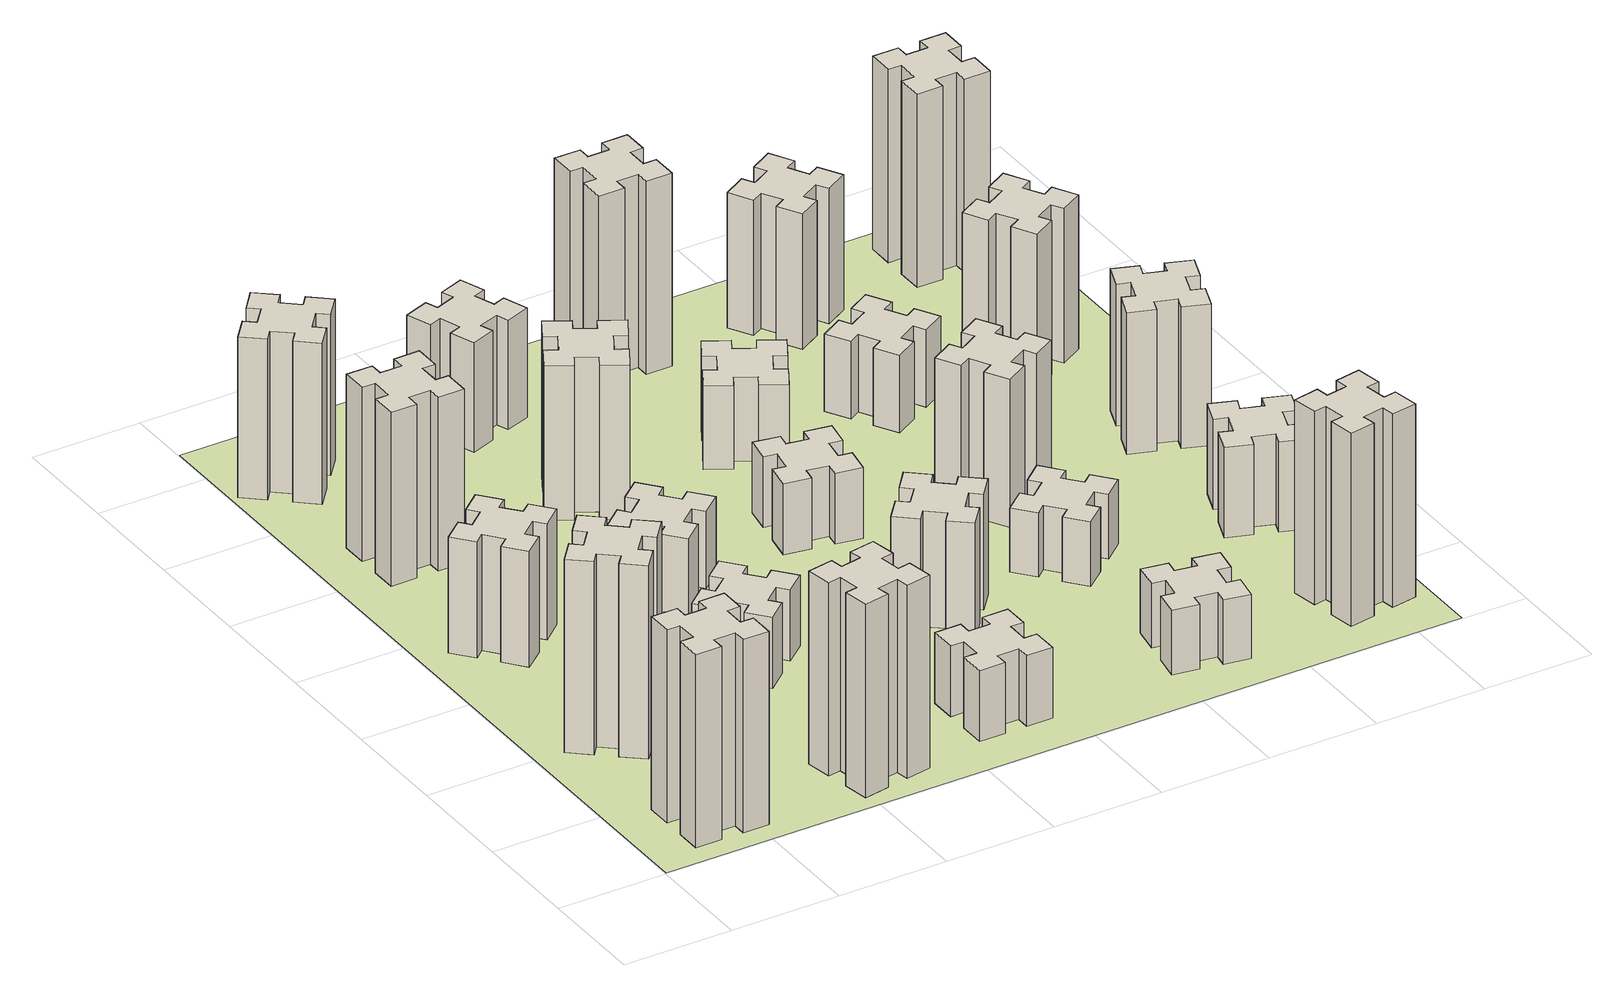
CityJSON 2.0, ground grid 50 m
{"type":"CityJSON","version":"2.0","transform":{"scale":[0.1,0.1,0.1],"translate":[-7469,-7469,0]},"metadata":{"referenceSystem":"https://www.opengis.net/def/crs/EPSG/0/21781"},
"CityObjects":{
"building1":{"type":"Building","attributes":{"class":"1000","function":"1000","usage":"1000","yearOfConstruction":2016,"roofType":"1000","measuredHeight":90,"storeysAboveGround":30,"storeysBelowGround":0},"geometry":[{"type":"Solid","lod":"1","boundaries":[[[[0,1,2,3,4,5,6,7,8,9,10,11,12,13,14,15,16,17,18,19]],[[17,16,20,21]],[[16,15,22,20]],[[15,14,23,22]],[[14,13,24,23]],[[13,12,25,24]],[[12,11,26,25]],[[11,10,27,26]],[[10,9,28,27]],[[9,8,29,28]],[[8,7,30,29]],[[7,6,31,30]],[[6,5,32,31]],[[5,4,33,32]],[[4,3,34,33]],[[3,2,35,34]],[[2,1,36,35]],[[1,0,37,36]],[[0,19,38,37]],[[19,18,39,38]],[[18,17,21,39]],[[24,25,26,27,28,29,30,31,32,33,34,35,36,37,38,39,21,20,22,23]]]]}]},
"building2":{"type":"Building","attributes":{"class":"1000","function":"1000","usage":"1000","yearOfConstruction":2016,"roofType":"1000","measuredHeight":90,"storeysAboveGround":30,"storeysBelowGround":0},"geometry":[{"type":"Solid","lod":"1","boundaries":[[[[40,41,42,43,44,45,46,47,48,49,50,51,52,53,54,55,56,57,58,59]],[[57,56,60,61]],[[56,55,62,60]],[[55,54,63,62]],[[54,53,64,63]],[[53,52,65,64]],[[52,51,66,65]],[[51,50,67,66]],[[50,49,68,67]],[[49,48,69,68]],[[48,47,70,69]],[[47,46,71,70]],[[46,45,72,71]],[[45,44,73,72]],[[44,43,74,73]],[[43,42,75,74]],[[42,41,76,75]],[[41,40,77,76]],[[40,59,78,77]],[[59,58,79,78]],[[58,57,61,79]],[[64,65,66,67,68,69,70,71,72,73,74,75,76,77,78,79,61,60,62,63]]]]}]},
"building3":{"type":"Building","attributes":{"class":"1000","function":"1000","usage":"1000","yearOfConstruction":2016,"roofType":"1000","measuredHeight":54,"storeysAboveGround":30,"storeysBelowGround":0},"geometry":[{"type":"Solid","lod":"1","boundaries":[[[[80,81,82,83,84,85,86,87,88,89,90,91,92,93,94,95,96,97,98,99]],[[97,96,100,101]],[[96,95,102,100]],[[95,94,103,102]],[[94,93,104,103]],[[93,92,105,104]],[[92,91,106,105]],[[91,90,107,106]],[[90,89,108,107]],[[89,88,109,108]],[[88,87,110,109]],[[87,86,111,110]],[[86,85,112,111]],[[85,84,113,112]],[[84,83,114,113]],[[83,82,115,114]],[[82,81,116,115]],[[81,80,117,116]],[[80,99,118,117]],[[99,98,119,118]],[[98,97,101,119]],[[104,105,106,107,108,109,110,111,112,113,114,115,116,117,118,119,101,100,102,103]]]]}]},
"building4":{"type":"Building","attributes":{"class":"1000","function":"1000","usage":"1000","yearOfConstruction":2016,"roofType":"1000","measuredHeight":81,"storeysAboveGround":30,"storeysBelowGround":0},"geometry":[{"type":"Solid","lod":"1","boundaries":[[[[120,121,122,123,124,125,126,127,128,129,130,131,132,133,134,135,136,137,138,139]],[[137,136,140,141]],[[136,135,142,140]],[[135,134,143,142]],[[134,133,144,143]],[[133,132,145,144]],[[132,131,146,145]],[[131,130,147,146]],[[130,129,148,147]],[[129,128,149,148]],[[128,127,150,149]],[[127,126,151,150]],[[126,125,152,151]],[[125,124,153,152]],[[124,123,154,153]],[[123,122,155,154]],[[122,121,156,155]],[[121,120,157,156]],[[120,139,158,157]],[[139,138,159,158]],[[138,137,141,159]],[[144,145,146,147,148,149,150,151,152,153,154,155,156,157,158,159,141,140,142,143]]]]}]},
"building5":{"type":"Building","attributes":{"class":"1000","function":"1000","usage":"1000","yearOfConstruction":2016,"roofType":"1000","measuredHeight":90,"storeysAboveGround":30,"storeysBelowGround":0},"geometry":[{"type":"Solid","lod":"1","boundaries":[[[[160,161,162,163,164,165,166,167,168,169,170,171,172,173,174,175,176,177,178,179]],[[177,176,180,181]],[[176,175,182,180]],[[175,174,183,182]],[[174,173,184,183]],[[173,172,185,184]],[[172,171,186,185]],[[171,170,187,186]],[[170,169,188,187]],[[169,168,189,188]],[[168,167,190,189]],[[167,166,191,190]],[[166,165,192,191]],[[165,164,193,192]],[[164,163,194,193]],[[163,162,195,194]],[[162,161,196,195]],[[161,160,197,196]],[[160,179,198,197]],[[179,178,199,198]],[[178,177,181,199]],[[184,185,186,187,188,189,190,191,192,193,194,195,196,197,198,199,181,180,182,183]]]]}]},
"building6":{"type":"Building","attributes":{"class":"1000","function":"1000","usage":"1000","yearOfConstruction":2016,"roofType":"1000","measuredHeight":75,"storeysAboveGround":30,"storeysBelowGround":0},"geometry":[{"type":"Solid","lod":"1","boundaries":[[[[200,201,202,203,204,205,206,207,208,209,210,211,212,213,214,215,216,217,218,219]],[[217,216,220,221]],[[216,215,222,220]],[[215,214,223,222]],[[214,213,224,223]],[[213,212,225,224]],[[212,211,226,225]],[[211,210,227,226]],[[210,209,228,227]],[[209,208,229,228]],[[208,207,230,229]],[[207,206,231,230]],[[206,205,232,231]],[[205,204,233,232]],[[204,203,234,233]],[[203,202,235,234]],[[202,201,236,235]],[[201,200,237,236]],[[200,219,238,237]],[[219,218,239,238]],[[218,217,221,239]],[[224,225,226,227,228,229,230,231,232,233,234,235,236,237,238,239,221,220,222,223]]]]}]},
"building7":{"type":"Building","attributes":{"class":"1000","function":"1000","usage":"1000","yearOfConstruction":2016,"roofType":"1000","measuredHeight":33,"storeysAboveGround":30,"storeysBelowGround":0},"geometry":[{"type":"Solid","lod":"1","boundaries":[[[[240,241,242,243,244,245,246,247,248,249,250,251,252,253,254,255,256,257,258,259]],[[257,256,260,261]],[[256,255,262,260]],[[255,254,263,262]],[[254,253,264,263]],[[253,252,265,264]],[[252,251,266,265]],[[251,250,267,266]],[[250,249,268,267]],[[249,248,269,268]],[[248,247,270,269]],[[247,246,271,270]],[[246,245,272,271]],[[245,244,273,272]],[[244,243,274,273]],[[243,242,275,274]],[[242,241,276,275]],[[241,240,277,276]],[[240,259,278,277]],[[259,258,279,278]],[[258,257,261,279]],[[264,265,266,267,268,269,270,271,272,273,274,275,276,277,278,279,261,260,262,263]]]]}]},
"building8":{"type":"Building","attributes":{"class":"1000","function":"1000","usage":"1000","yearOfConstruction":2016,"roofType":"1000","measuredHeight":36,"storeysAboveGround":30,"storeysBelowGround":0},"geometry":[{"type":"Solid","lod":"1","boundaries":[[[[280,281,282,283,284,285,286,287,288,289,290,291,292,293,294,295,296,297,298,299]],[[297,296,300,301]],[[296,295,302,300]],[[295,294,303,302]],[[294,293,304,303]],[[293,292,305,304]],[[292,291,306,305]],[[291,290,307,306]],[[290,289,308,307]],[[289,288,309,308]],[[288,287,310,309]],[[287,286,311,310]],[[286,285,312,311]],[[285,284,313,312]],[[284,283,314,313]],[[283,282,315,314]],[[282,281,316,315]],[[281,280,317,316]],[[280,299,318,317]],[[299,298,319,318]],[[298,297,301,319]],[[304,305,306,307,308,309,310,311,312,313,314,315,316,317,318,319,301,300,302,303]]]]}]},
"building9":{"type":"Building","attributes":{"class":"1000","function":"1000","usage":"1000","yearOfConstruction":2016,"roofType":"1000","measuredHeight":33,"storeysAboveGround":30,"storeysBelowGround":0},"geometry":[{"type":"Solid","lod":"1","boundaries":[[[[320,321,322,323,324,325,326,327,328,329,330,331,332,333,334,335,336,337,338,339]],[[337,336,340,341]],[[336,335,342,340]],[[335,334,343,342]],[[334,333,344,343]],[[333,332,345,344]],[[332,331,346,345]],[[331,330,347,346]],[[330,329,348,347]],[[329,328,349,348]],[[328,327,350,349]],[[327,326,351,350]],[[326,325,352,351]],[[325,324,353,352]],[[324,323,354,353]],[[323,322,355,354]],[[322,321,356,355]],[[321,320,357,356]],[[320,339,358,357]],[[339,338,359,358]],[[338,337,341,359]],[[344,345,346,347,348,349,350,351,352,353,354,355,356,357,358,359,341,340,342,343]]]]}]},
"building10":{"type":"Building","attributes":{"class":"1000","function":"1000","usage":"1000","yearOfConstruction":2016,"roofType":"1000","measuredHeight":72,"storeysAboveGround":30,"storeysBelowGround":0},"geometry":[{"type":"Solid","lod":"1","boundaries":[[[[360,361,362,363,364,365,366,367,368,369,370,371,372,373,374,375,376,377,378,379]],[[377,376,380,381]],[[376,375,382,380]],[[375,374,383,382]],[[374,373,384,383]],[[373,372,385,384]],[[372,371,386,385]],[[371,370,387,386]],[[370,369,388,387]],[[369,368,389,388]],[[368,367,390,389]],[[367,366,391,390]],[[366,365,392,391]],[[365,364,393,392]],[[364,363,394,393]],[[363,362,395,394]],[[362,361,396,395]],[[361,360,397,396]],[[360,379,398,397]],[[379,378,399,398]],[[378,377,381,399]],[[384,385,386,387,388,389,390,391,392,393,394,395,396,397,398,399,381,380,382,383]]]]}]},
"building11":{"type":"Building","attributes":{"class":"1000","function":"1000","usage":"1000","yearOfConstruction":2016,"roofType":"1000","measuredHeight":51,"storeysAboveGround":30,"storeysBelowGround":0},"geometry":[{"type":"Solid","lod":"1","boundaries":[[[[400,401,402,403,404,405,406,407,408,409,410,411,412,413,414,415,416,417,418,419]],[[417,416,420,421]],[[416,415,422,420]],[[415,414,423,422]],[[414,413,424,423]],[[413,412,425,424]],[[412,411,426,425]],[[411,410,427,426]],[[410,409,428,427]],[[409,408,429,428]],[[408,407,430,429]],[[407,406,431,430]],[[406,405,432,431]],[[405,404,433,432]],[[404,403,434,433]],[[403,402,435,434]],[[402,401,436,435]],[[401,400,437,436]],[[400,419,438,437]],[[419,418,439,438]],[[418,417,421,439]],[[424,425,426,427,428,429,430,431,432,433,434,435,436,437,438,439,421,420,422,423]]]]}]},
"building12":{"type":"Building","attributes":{"class":"1000","function":"1000","usage":"1000","yearOfConstruction":2016,"roofType":"1000","measuredHeight":54,"storeysAboveGround":30,"storeysBelowGround":0},"geometry":[{"type":"Solid","lod":"1","boundaries":[[[[440,441,442,443,444,445,446,447,448,449,450,451,452,453,454,455,456,457,458,459]],[[457,456,460,461]],[[456,455,462,460]],[[455,454,463,462]],[[454,453,464,463]],[[453,452,465,464]],[[452,451,466,465]],[[451,450,467,466]],[[450,449,468,467]],[[449,448,469,468]],[[448,447,470,469]],[[447,446,471,470]],[[446,445,472,471]],[[445,444,473,472]],[[444,443,474,473]],[[443,442,475,474]],[[442,441,476,475]],[[441,440,477,476]],[[440,459,478,477]],[[459,458,479,478]],[[458,457,461,479]],[[464,465,466,467,468,469,470,471,472,473,474,475,476,477,478,479,461,460,462,463]]]]}]},
"building13":{"type":"Building","attributes":{"class":"1000","function":"1000","usage":"1000","yearOfConstruction":2016,"roofType":"1000","measuredHeight":33,"storeysAboveGround":30,"storeysBelowGround":0},"geometry":[{"type":"Solid","lod":"1","boundaries":[[[[480,481,482,483,484,485,486,487,488,489,490,491,492,493,494,495,496,497,498,499]],[[497,496,500,501]],[[496,495,502,500]],[[495,494,503,502]],[[494,493,504,503]],[[493,492,505,504]],[[492,491,506,505]],[[491,490,507,506]],[[490,489,508,507]],[[489,488,509,508]],[[488,487,510,509]],[[487,486,511,510]],[[486,485,512,511]],[[485,484,513,512]],[[484,483,514,513]],[[483,482,515,514]],[[482,481,516,515]],[[481,480,517,516]],[[480,499,518,517]],[[499,498,519,518]],[[498,497,501,519]],[[504,505,506,507,508,509,510,511,512,513,514,515,516,517,518,519,501,500,502,503]]]]}]},
"building14":{"type":"Building","attributes":{"class":"1000","function":"1000","usage":"1000","yearOfConstruction":2016,"roofType":"1000","measuredHeight":39,"storeysAboveGround":30,"storeysBelowGround":0},"geometry":[{"type":"Solid","lod":"1","boundaries":[[[[520,521,522,523,524,525,526,527,528,529,530,531,532,533,534,535,536,537,538,539]],[[537,536,540,541]],[[536,535,542,540]],[[535,534,543,542]],[[534,533,544,543]],[[533,532,545,544]],[[532,531,546,545]],[[531,530,547,546]],[[530,529,548,547]],[[529,528,549,548]],[[528,527,550,549]],[[527,526,551,550]],[[526,525,552,551]],[[525,524,553,552]],[[524,523,554,553]],[[523,522,555,554]],[[522,521,556,555]],[[521,520,557,556]],[[520,539,558,557]],[[539,538,559,558]],[[538,537,541,559]],[[544,545,546,547,548,549,550,551,552,553,554,555,556,557,558,559,541,540,542,543]]]]}]},
"building15":{"type":"Building","attributes":{"class":"1000","function":"1000","usage":"1000","yearOfConstruction":2016,"roofType":"1000","measuredHeight":30,"storeysAboveGround":30,"storeysBelowGround":0},"geometry":[{"type":"Solid","lod":"1","boundaries":[[[[560,561,562,563,564,565,566,567,568,569,570,571,572,573,574,575,576,577,578,579]],[[577,576,580,581]],[[576,575,582,580]],[[575,574,583,582]],[[574,573,584,583]],[[573,572,585,584]],[[572,571,586,585]],[[571,570,587,586]],[[570,569,588,587]],[[569,568,589,588]],[[568,567,590,589]],[[567,566,591,590]],[[566,565,592,591]],[[565,564,593,592]],[[564,563,594,593]],[[563,562,595,594]],[[562,561,596,595]],[[561,560,597,596]],[[560,579,598,597]],[[579,578,599,598]],[[578,577,581,599]],[[584,585,586,587,588,589,590,591,592,593,594,595,596,597,598,599,581,580,582,583]]]]}]},
"building16":{"type":"Building","attributes":{"class":"1000","function":"1000","usage":"1000","yearOfConstruction":2016,"roofType":"1000","measuredHeight":90,"storeysAboveGround":30,"storeysBelowGround":0},"geometry":[{"type":"Solid","lod":"1","boundaries":[[[[600,601,602,603,604,605,606,607,608,609,610,611,612,613,614,615,616,617,618,619]],[[617,616,620,621]],[[616,615,622,620]],[[615,614,623,622]],[[614,613,624,623]],[[613,612,625,624]],[[612,611,626,625]],[[611,610,627,626]],[[610,609,628,627]],[[609,608,629,628]],[[608,607,630,629]],[[607,606,631,630]],[[606,605,632,631]],[[605,604,633,632]],[[604,603,634,633]],[[603,602,635,634]],[[602,601,636,635]],[[601,600,637,636]],[[600,619,638,637]],[[619,618,639,638]],[[618,617,621,639]],[[624,625,626,627,628,629,630,631,632,633,634,635,636,637,638,639,621,620,622,623]]]]}]},
"building17":{"type":"Building","attributes":{"class":"1000","function":"1000","usage":"1000","yearOfConstruction":2016,"roofType":"1000","measuredHeight":30,"storeysAboveGround":30,"storeysBelowGround":0},"geometry":[{"type":"Solid","lod":"1","boundaries":[[[[640,641,642,643,644,645,646,647,648,649,650,651,652,653,654,655,656,657,658,659]],[[657,656,660,661]],[[656,655,662,660]],[[655,654,663,662]],[[654,653,664,663]],[[653,652,665,664]],[[652,651,666,665]],[[651,650,667,666]],[[650,649,668,667]],[[649,648,669,668]],[[648,647,670,669]],[[647,646,671,670]],[[646,645,672,671]],[[645,644,673,672]],[[644,643,674,673]],[[643,642,675,674]],[[642,641,676,675]],[[641,640,677,676]],[[640,659,678,677]],[[659,658,679,678]],[[658,657,661,679]],[[664,665,666,667,668,669,670,671,672,673,674,675,676,677,678,679,661,660,662,663]]]]}]},
"building18":{"type":"Building","attributes":{"class":"1000","function":"1000","usage":"1000","yearOfConstruction":2016,"roofType":"1000","measuredHeight":69,"storeysAboveGround":30,"storeysBelowGround":0},"geometry":[{"type":"Solid","lod":"1","boundaries":[[[[680,681,682,683,684,685,686,687,688,689,690,691,692,693,694,695,696,697,698,699]],[[697,696,700,701]],[[696,695,702,700]],[[695,694,703,702]],[[694,693,704,703]],[[693,692,705,704]],[[692,691,706,705]],[[691,690,707,706]],[[690,689,708,707]],[[689,688,709,708]],[[688,687,710,709]],[[687,686,711,710]],[[686,685,712,711]],[[685,684,713,712]],[[684,683,714,713]],[[683,682,715,714]],[[682,681,716,715]],[[681,680,717,716]],[[680,699,718,717]],[[699,698,719,718]],[[698,697,701,719]],[[704,705,706,707,708,709,710,711,712,713,714,715,716,717,718,719,701,700,702,703]]]]}]},
"building19":{"type":"Building","attributes":{"class":"1000","function":"1000","usage":"1000","yearOfConstruction":2016,"roofType":"1000","measuredHeight":36,"storeysAboveGround":30,"storeysBelowGround":0},"geometry":[{"type":"Solid","lod":"1","boundaries":[[[[720,721,722,723,724,725,726,727,728,729,730,731,732,733,734,735,736,737,738,739]],[[737,736,740,741]],[[736,735,742,740]],[[735,734,743,742]],[[734,733,744,743]],[[733,732,745,744]],[[732,731,746,745]],[[731,730,747,746]],[[730,729,748,747]],[[729,728,749,748]],[[728,727,750,749]],[[727,726,751,750]],[[726,725,752,751]],[[725,724,753,752]],[[724,723,754,753]],[[723,722,755,754]],[[722,721,756,755]],[[721,720,757,756]],[[720,739,758,757]],[[739,738,759,758]],[[738,737,741,759]],[[744,745,746,747,748,749,750,751,752,753,754,755,756,757,758,759,741,740,742,743]]]]}]},
"building20":{"type":"Building","attributes":{"class":"1000","function":"1000","usage":"1000","yearOfConstruction":2016,"roofType":"1000","measuredHeight":90,"storeysAboveGround":30,"storeysBelowGround":0},"geometry":[{"type":"Solid","lod":"1","boundaries":[[[[760,761,762,763,764,765,766,767,768,769,770,771,772,773,774,775,776,777,778,779]],[[777,776,780,781]],[[776,775,782,780]],[[775,774,783,782]],[[774,773,784,783]],[[773,772,785,784]],[[772,771,786,785]],[[771,770,787,786]],[[770,769,788,787]],[[769,768,789,788]],[[768,767,790,789]],[[767,766,791,790]],[[766,765,792,791]],[[765,764,793,792]],[[764,763,794,793]],[[763,762,795,794]],[[762,761,796,795]],[[761,760,797,796]],[[760,779,798,797]],[[779,778,799,798]],[[778,777,781,799]],[[784,785,786,787,788,789,790,791,792,793,794,795,796,797,798,799,781,780,782,783]]]]}]},
"building21":{"type":"Building","attributes":{"class":"1000","function":"1000","usage":"1000","yearOfConstruction":2016,"roofType":"1000","measuredHeight":63,"storeysAboveGround":30,"storeysBelowGround":0},"geometry":[{"type":"Solid","lod":"1","boundaries":[[[[800,801,802,803,804,805,806,807,808,809,810,811,812,813,814,815,816,817,818,819]],[[817,816,820,821]],[[816,815,822,820]],[[815,814,823,822]],[[814,813,824,823]],[[813,812,825,824]],[[812,811,826,825]],[[811,810,827,826]],[[810,809,828,827]],[[809,808,829,828]],[[808,807,830,829]],[[807,806,831,830]],[[806,805,832,831]],[[805,804,833,832]],[[804,803,834,833]],[[803,802,835,834]],[[802,801,836,835]],[[801,800,837,836]],[[800,819,838,837]],[[819,818,839,838]],[[818,817,821,839]],[[824,825,826,827,828,829,830,831,832,833,834,835,836,837,838,839,821,820,822,823]]]]}]},
"building22":{"type":"Building","attributes":{"class":"1000","function":"1000","usage":"1000","yearOfConstruction":2016,"roofType":"1000","measuredHeight":42,"storeysAboveGround":30,"storeysBelowGround":0},"geometry":[{"type":"Solid","lod":"1","boundaries":[[[[840,841,842,843,844,845,846,847,848,849,850,851,852,853,854,855,856,857,858,859]],[[857,856,860,861]],[[856,855,862,860]],[[855,854,863,862]],[[854,853,864,863]],[[853,852,865,864]],[[852,851,866,865]],[[851,850,867,866]],[[850,849,868,867]],[[849,848,869,868]],[[848,847,870,869]],[[847,846,871,870]],[[846,845,872,871]],[[845,844,873,872]],[[844,843,874,873]],[[843,842,875,874]],[[842,841,876,875]],[[841,840,877,876]],[[840,859,878,877]],[[859,858,879,878]],[[858,857,861,879]],[[864,865,866,867,868,869,870,871,872,873,874,875,876,877,878,879,861,860,862,863]]]]}]},
"building23":{"type":"Building","attributes":{"class":"1000","function":"1000","usage":"1000","yearOfConstruction":2016,"roofType":"1000","measuredHeight":66,"storeysAboveGround":30,"storeysBelowGround":0},"geometry":[{"type":"Solid","lod":"1","boundaries":[[[[880,881,882,883,884,885,886,887,888,889,890,891,892,893,894,895,896,897,898,899]],[[897,896,900,901]],[[896,895,902,900]],[[895,894,903,902]],[[894,893,904,903]],[[893,892,905,904]],[[892,891,906,905]],[[891,890,907,906]],[[890,889,908,907]],[[889,888,909,908]],[[888,887,910,909]],[[887,886,911,910]],[[886,885,912,911]],[[885,884,913,912]],[[884,883,914,913]],[[883,882,915,914]],[[882,881,916,915]],[[881,880,917,916]],[[880,899,918,917]],[[899,898,919,918]],[[898,897,901,919]],[[904,905,906,907,908,909,910,911,912,913,914,915,916,917,918,919,901,900,902,903]]]]}]},
"building24":{"type":"Building","attributes":{"class":"1000","function":"1000","usage":"1000","yearOfConstruction":2016,"roofType":"1000","measuredHeight":72,"storeysAboveGround":30,"storeysBelowGround":0},"geometry":[{"type":"Solid","lod":"1","boundaries":[[[[920,921,922,923,924,925,926,927,928,929,930,931,932,933,934,935,936,937,938,939]],[[937,936,940,941]],[[936,935,942,940]],[[935,934,943,942]],[[934,933,944,943]],[[933,932,945,944]],[[932,931,946,945]],[[931,930,947,946]],[[930,929,948,947]],[[929,928,949,948]],[[928,927,950,949]],[[927,926,951,950]],[[926,925,952,951]],[[925,924,953,952]],[[924,923,954,953]],[[923,922,955,954]],[[922,921,956,955]],[[921,920,957,956]],[[920,939,958,957]],[[939,938,959,958]],[[938,937,941,959]],[[944,945,946,947,948,949,950,951,952,953,954,955,956,957,958,959,941,940,942,943]]]]}]},
"building25":{"type":"Building","attributes":{"class":"1000","function":"1000","usage":"1000","yearOfConstruction":2016,"roofType":"1000","measuredHeight":90,"storeysAboveGround":30,"storeysBelowGround":0},"geometry":[{"type":"Solid","lod":"1","boundaries":[[[[960,961,962,963,964,965,966,967,968,969,970,971,972,973,974,975,976,977,978,979]],[[977,976,980,981]],[[976,975,982,980]],[[975,974,983,982]],[[974,973,984,983]],[[973,972,985,984]],[[972,971,986,985]],[[971,970,987,986]],[[970,969,988,987]],[[969,968,989,988]],[[968,967,990,989]],[[967,966,991,990]],[[966,965,992,991]],[[965,964,993,992]],[[964,963,994,993]],[[963,962,995,994]],[[962,961,996,995]],[[961,960,997,996]],[[960,979,998,997]],[[979,978,999,998]],[[978,977,981,999]],[[984,985,986,987,988,989,990,991,992,993,994,995,996,997,998,999,981,980,982,983]]]]}]},
"landuse1":{"type":"LandUse","attributes":{"name":"plot1","function":"1010"},"geometry":[{"type":"MultiSurface","lod":"1","boundaries":[[[1000,1001,1002,1003]]]}]}
},
"vertices":[
[265,325,0],[265,225,0],[205,225,0],[205,105,0],[325,105,0],[325,165,0],[425,165,0],[425,105,0],[545,105,0],[545,225,0],[485,225,0],[485,325,0],[545,325,0],[545,445,0],[425,445,0],[425,385,0],[325,385,0],[325,445,0],[205,445,0],[205,325,0],[325,385,900],[325,445,900],[425,385,900],[425,445,900],[545,445,900],[545,325,900],[485,325,900],[485,225,900],[545,225,900],[545,105,900],[425,105,900],[425,165,900],[325,165,900],[325,105,900],[205,105,900],[205,225,900],[265,225,900],[265,325,900],[205,325,900],[205,445,900],
[484,1067,0],[408,1132,0],[446,1178,0],[354,1255,0],[277,1163,0],[323,1124,0],[259,1048,0],[213,1086,0],[136,994,0],[228,917,0],[266,963,0],[343,899,0],[304,853,0],[396,776,0],[473,868,0],[427,906,0],[492,983,0],[538,944,0],[615,1036,0],[523,1113,0],[492,983,900],[538,944,900],[427,906,900],[473,868,900],[396,776,900],[304,853,900],[343,899,900],[266,963,900],[228,917,900],[136,994,900],[213,1086,900],[259,1048,900],[323,1124,900],[277,1163,900],[354,1255,900],[446,1178,900],[408,1132,900],[484,1067,900],[523,1113,900],[615,1036,900],
[492,1888,0],[427,1964,0],[473,2003,0],[396,2095,0],[304,2018,0],[343,1972,0],[266,1907,0],[228,1953,0],[136,1876,0],[213,1784,0],[259,1823,0],[323,1746,0],[277,1708,0],[354,1616,0],[446,1693,0],[408,1739,0],[484,1803,0],[523,1757,0],[615,1834,0],[538,1926,0],[484,1803,540],[523,1757,540],[408,1739,540],[446,1693,540],[354,1616,540],[277,1708,540],[323,1746,540],[259,1823,540],[213,1784,540],[136,1876,540],[228,1953,540],[266,1907,540],[343,1972,540],[304,2018,540],[396,2095,540],[473,2003,540],[427,1964,540],[492,1888,540],[538,1926,540],[615,1834,540],
[485,2545,0],[485,2645,0],[545,2645,0],[545,2765,0],[425,2765,0],[425,2705,0],[325,2705,0],[325,2765,0],[205,2765,0],[205,2645,0],[265,2645,0],[265,2545,0],[205,2545,0],[205,2425,0],[325,2425,0],[325,2485,0],[425,2485,0],[425,2425,0],[545,2425,0],[545,2545,0],[425,2485,810],[425,2425,810],[325,2485,810],[325,2425,810],[205,2425,810],[205,2545,810],[265,2545,810],[265,2645,810],[205,2645,810],[205,2765,810],[325,2765,810],[325,2705,810],[425,2705,810],[425,2765,810],[545,2765,810],[545,2645,810],[485,2645,810],[485,2545,810],[545,2545,810],[545,2425,810],
[1085,158,0],[1184,176,0],[1194,117,0],[1312,137,0],[1291,256,0],[1232,245,0],[1215,344,0],[1274,354,0],[1253,472,0],[1135,451,0],[1145,392,0],[1047,375,0],[1037,434,0],[918,413,0],[939,295,0],[998,305,0],[1016,207,0],[957,197,0],[977,78,0],[1096,99,0],[1016,207,900],[957,197,900],[998,305,900],[939,295,900],[918,413,900],[1037,434,900],[1047,375,900],[1145,392,900],[1135,451,900],[1253,472,900],[1274,354,900],[1215,344,900],[1232,245,900],[1291,256,900],[1312,137,900],[1194,117,900],[1184,176,900],[1085,158,900],[1096,99,900],[977,78,900],
[384,3387,0],[308,3452,0],[346,3498,0],[254,3575,0],[177,3483,0],[223,3444,0],[159,3368,0],[113,3406,0],[36,3314,0],[128,3237,0],[166,3283,0],[243,3219,0],[204,3173,0],[296,3096,0],[373,3188,0],[327,3226,0],[392,3303,0],[438,3264,0],[515,3356,0],[423,3433,0],[392,3303,750],[438,3264,750],[327,3226,750],[373,3188,750],[296,3096,750],[204,3173,750],[243,3219,750],[166,3283,750],[128,3237,750],[36,3314,750],[113,3406,750],[159,3368,750],[223,3444,750],[177,3483,750],[254,3575,750],[346,3498,750],[308,3452,750],[384,3387,750],[423,3433,750],[515,3356,750],
[1083,1332,0],[1006,1267,0],[968,1313,0],[876,1236,0],[953,1144,0],[999,1183,0],[1063,1106,0],[1017,1068,0],[1094,976,0],[1186,1053,0],[1148,1099,0],[1224,1163,0],[1263,1117,0],[1355,1194,0],[1278,1286,0],[1232,1248,0],[1167,1324,0],[1213,1363,0],[1136,1455,0],[1044,1378,0],[1167,1324,330],[1213,1363,330],[1232,1248,330],[1278,1286,330],[1355,1194,330],[1263,1117,330],[1224,1163,330],[1148,1099,330],[1186,1053,330],[1094,976,330],[1017,1068,330],[1063,1106,330],[999,1183,330],[953,1144,330],[876,1236,330],[968,1313,330],[1006,1267,330],[1083,1332,330],[1044,1378,330],[1136,1455,330],
[1083,1972,0],[1006,1907,0],[968,1953,0],[876,1876,0],[953,1784,0],[999,1823,0],[1063,1746,0],[1017,1708,0],[1094,1616,0],[1186,1693,0],[1148,1739,0],[1224,1803,0],[1263,1757,0],[1355,1834,0],[1278,1926,0],[1232,1888,0],[1167,1964,0],[1213,2003,0],[1136,2095,0],[1044,2018,0],[1167,1964,360],[1213,2003,360],[1232,1888,360],[1278,1926,360],[1355,1834,360],[1263,1757,360],[1224,1803,360],[1148,1739,360],[1186,1693,360],[1094,1616,360],[1017,1708,360],[1063,1746,360],[999,1823,360],[953,1784,360],[876,1876,360],[968,1953,360],[1006,1907,360],[1083,1972,360],[1044,2018,360],[1136,2095,360],
[1705,265,0],[1805,265,0],[1805,205,0],[1925,205,0],[1925,325,0],[1865,325,0],[1865,425,0],[1925,425,0],[1925,545,0],[1805,545,0],[1805,485,0],[1705,485,0],[1705,545,0],[1585,545,0],[1585,425,0],[1645,425,0],[1645,325,0],[1585,325,0],[1585,205,0],[1705,205,0],[1645,325,330],[1585,325,330],[1645,425,330],[1585,425,330],[1585,545,330],[1705,545,330],[1705,485,330],[1805,485,330],[1805,545,330],[1925,545,330],[1925,425,330],[1865,425,330],[1865,325,330],[1925,325,330],[1925,205,330],[1805,205,330],[1805,265,330],[1705,265,330],[1705,205,330],[1585,205,330],
[1314,2666,0],[1227,2716,0],[1257,2768,0],[1153,2828,0],[1093,2724,0],[1145,2694,0],[1095,2607,0],[1043,2637,0],[983,2533,0],[1087,2473,0],[1117,2525,0],[1204,2475,0],[1174,2423,0],[1278,2363,0],[1338,2467,0],[1286,2497,0],[1336,2584,0],[1388,2554,0],[1448,2658,0],[1344,2718,0],[1336,2584,720],[1388,2554,720],[1286,2497,720],[1338,2467,720],[1278,2363,720],[1174,2423,720],[1204,2475,720],[1117,2525,720],[1087,2473,720],[983,2533,720],[1043,2637,720],[1095,2607,720],[1145,2694,720],[1093,2724,720],[1153,2828,720],[1257,2768,720],[1227,2716,720],[1314,2666,720],[1344,2718,720],[1448,2658,720],
[1125,3456,0],[1031,3422,0],[1010,3478,0],[897,3437,0],[939,3324,0],[995,3345,0],[1029,3251,0],[973,3230,0],[1014,3117,0],[1127,3159,0],[1106,3215,0],[1200,3249,0],[1220,3193,0],[1333,3234,0],[1292,3347,0],[1236,3326,0],[1202,3420,0],[1258,3440,0],[1217,3553,0],[1104,3512,0],[1202,3420,510],[1258,3440,510],[1236,3326,510],[1292,3347,510],[1333,3234,510],[1220,3193,510],[1200,3249,510],[1106,3215,510],[1127,3159,510],[1014,3117,510],[973,3230,510],[1029,3251,510],[995,3345,510],[939,3324,510],[897,3437,510],[1010,3478,510],[1031,3422,510],[1125,3456,510],[1104,3512,510],[1217,3553,510],
[1846,1063,0],[1923,999,0],[1884,953,0],[1976,876,0],[2053,968,0],[2007,1006,0],[2072,1083,0],[2118,1044,0],[2195,1136,0],[2103,1213,0],[2064,1167,0],[1988,1232,0],[2026,1278,0],[1934,1355,0],[1857,1263,0],[1903,1224,0],[1839,1148,0],[1793,1186,0],[1716,1094,0],[1808,1017,0],[1839,1148,540],[1793,1186,540],[1903,1224,540],[1857,1263,540],[1934,1355,540],[2026,1278,540],[1988,1232,540],[2064,1167,540],[2103,1213,540],[2195,1136,540],[2118,1044,540],[2072,1083,540],[2007,1006,540],[2053,968,540],[1976,876,540],[1884,953,540],[1923,999,540],[1846,1063,540],[1808,1017,540],[1716,1094,540],
[1924,2055,0],[1825,2072,0],[1836,2131,0],[1717,2152,0],[1697,2034,0],[1756,2024,0],[1738,1925,0],[1679,1936,0],[1658,1817,0],[1777,1797,0],[1787,1856,0],[1885,1838,0],[1875,1779,0],[1993,1758,0],[2014,1877,0],[1955,1887,0],[1972,1985,0],[2031,1975,0],[2052,2093,0],[1934,2114,0],[1972,1985,330],[2031,1975,330],[1955,1887,330],[2014,1877,330],[1993,1758,330],[1875,1779,330],[1885,1838,330],[1787,1856,330],[1777,1797,330],[1658,1817,330],[1679,1936,330],[1738,1925,330],[1756,2024,330],[1697,2034,330],[1717,2152,330],[1836,2131,330],[1825,2072,330],[1924,2055,330],[1934,2114,330],[2052,2093,330],
[2026,2497,0],[2076,2584,0],[2128,2554,0],[2188,2658,0],[2084,2718,0],[2054,2666,0],[1967,2716,0],[1997,2768,0],[1893,2828,0],[1833,2724,0],[1885,2694,0],[1835,2607,0],[1783,2637,0],[1723,2533,0],[1827,2473,0],[1857,2525,0],[1944,2475,0],[1914,2423,0],[2018,2363,0],[2078,2467,0],[1944,2475,390],[1914,2423,390],[1857,2525,390],[1827,2473,390],[1723,2533,390],[1783,2637,390],[1835,2607,390],[1885,2694,390],[1833,2724,390],[1893,2828,390],[1997,2768,390],[1967,2716,390],[2054,2666,390],[2084,2718,390],[2188,2658,390],[2128,2554,390],[2076,2584,390],[2026,2497,390],[2078,2467,390],[2018,2363,390],
[2596,444,0],[2578,345,0],[2519,356,0],[2498,237,0],[2617,217,0],[2627,276,0],[2725,258,0],[2715,199,0],[2833,178,0],[2854,297,0],[2795,307,0],[2812,405,0],[2871,395,0],[2892,513,0],[2774,534,0],[2764,475,0],[2665,492,0],[2676,551,0],[2557,572,0],[2537,454,0],[2665,492,300],[2676,551,300],[2764,475,300],[2774,534,300],[2892,513,300],[2871,395,300],[2812,405,300],[2795,307,300],[2854,297,300],[2833,178,300],[2715,199,300],[2725,258,300],[2627,276,300],[2617,217,300],[2498,237,300],[2519,356,300],[2578,345,300],[2596,444,300],[2537,454,300],[2557,572,300],
[1745,3485,0],[1745,3385,0],[1685,3385,0],[1685,3265,0],[1805,3265,0],[1805,3325,0],[1905,3325,0],[1905,3265,0],[2025,3265,0],[2025,3385,0],[1965,3385,0],[1965,3485,0],[2025,3485,0],[2025,3605,0],[1905,3605,0],[1905,3545,0],[1805,3545,0],[1805,3605,0],[1685,3605,0],[1685,3485,0],[1805,3545,900],[1805,3605,900],[1905,3545,900],[1905,3605,900],[2025,3605,900],[2025,3485,900],[1965,3485,900],[1965,3385,900],[2025,3385,900],[2025,3265,900],[1905,3265,900],[1905,3325,900],[1805,3325,900],[1805,3265,900],[1685,3265,900],[1685,3385,900],[1745,3385,900],[1745,3485,900],[1685,3485,900],[1685,3605,900],
[2628,1099,0],[2704,1163,0],[2743,1117,0],[2835,1194,0],[2758,1286,0],[2712,1248,0],[2647,1324,0],[2693,1363,0],[2616,1455,0],[2524,1378,0],[2563,1332,0],[2486,1267,0],[2448,1313,0],[2356,1236,0],[2433,1144,0],[2479,1183,0],[2543,1106,0],[2497,1068,0],[2574,976,0],[2666,1053,0],[2543,1106,300],[2497,1068,300],[2479,1183,300],[2433,1144,300],[2356,1236,300],[2448,1313,300],[2486,1267,300],[2563,1332,300],[2524,1378,300],[2616,1455,300],[2693,1363,300],[2647,1324,300],[2712,1248,300],[2758,1286,300],[2835,1194,300],[2743,1117,300],[2704,1163,300],[2628,1099,300],[2666,1053,300],[2574,976,300],
[2716,1767,0],[2666,1854,0],[2718,1884,0],[2658,1988,0],[2554,1928,0],[2584,1876,0],[2497,1826,0],[2467,1878,0],[2363,1818,0],[2423,1714,0],[2475,1744,0],[2525,1657,0],[2473,1627,0],[2533,1523,0],[2637,1583,0],[2607,1635,0],[2694,1685,0],[2724,1633,0],[2828,1693,0],[2768,1797,0],[2694,1685,690],[2724,1633,690],[2607,1635,690],[2637,1583,690],[2533,1523,690],[2473,1627,690],[2525,1657,690],[2475,1744,690],[2423,1714,690],[2363,1818,690],[2467,1878,690],[2497,1826,690],[2584,1876,690],[2554,1928,690],[2658,1988,690],[2718,1884,690],[2666,1854,690],[2716,1767,690],[2768,1797,690],[2828,1693,690],
[2475,2584,0],[2525,2497,0],[2473,2467,0],[2533,2363,0],[2637,2423,0],[2607,2475,0],[2694,2525,0],[2724,2473,0],[2828,2533,0],[2768,2637,0],[2716,2607,0],[2666,2694,0],[2718,2724,0],[2658,2828,0],[2554,2768,0],[2584,2716,0],[2497,2666,0],[2467,2718,0],[2363,2658,0],[2423,2554,0],[2497,2666,360],[2467,2718,360],[2584,2716,360],[2554,2768,360],[2658,2828,360],[2718,2724,360],[2666,2694,360],[2716,2607,360],[2768,2637,360],[2828,2533,360],[2724,2473,360],[2694,2525,360],[2607,2475,360],[2637,2423,360],[2533,2363,360],[2473,2467,360],[2525,2497,360],[2475,2584,360],[2423,2554,360],[2363,2658,360],
[3465,492,0],[3367,475,0],[3357,534,0],[3238,513,0],[3259,395,0],[3318,405,0],[3336,307,0],[3277,297,0],[3297,178,0],[3416,199,0],[3405,258,0],[3504,276,0],[3514,217,0],[3632,237,0],[3611,356,0],[3552,345,0],[3535,444,0],[3594,454,0],[3573,572,0],[3455,551,0],[3535,444,900],[3594,454,900],[3552,345,900],[3611,356,900],[3632,237,900],[3514,217,900],[3504,276,900],[3405,258,900],[3416,199,900],[3297,178,900],[3277,297,900],[3336,307,900],[3318,405,900],[3259,395,900],[3238,513,900],[3357,534,900],[3367,475,900],[3465,492,900],[3455,551,900],[3573,572,900],
[2716,3347,0],[2666,3434,0],[2718,3464,0],[2658,3568,0],[2554,3508,0],[2584,3456,0],[2497,3406,0],[2467,3458,0],[2363,3398,0],[2423,3294,0],[2475,3324,0],[2525,3237,0],[2473,3207,0],[2533,3103,0],[2637,3163,0],[2607,3215,0],[2694,3265,0],[2724,3213,0],[2828,3273,0],[2768,3377,0],[2694,3265,630],[2724,3213,630],[2607,3215,630],[2637,3163,630],[2533,3103,630],[2473,3207,630],[2525,3237,630],[2475,3324,630],[2423,3294,630],[2363,3398,630],[2467,3458,630],[2497,3406,630],[2584,3456,630],[2554,3508,630],[2658,3568,630],[2718,3464,630],[2666,3434,630],[2716,3347,630],[2768,3377,630],[2828,3273,630],
[3351,1029,0],[3445,995,0],[3424,939,0],[3537,897,0],[3578,1010,0],[3522,1031,0],[3556,1125,0],[3612,1104,0],[3653,1217,0],[3540,1258,0],[3520,1202,0],[3426,1236,0],[3447,1292,0],[3334,1333,0],[3293,1220,0],[3349,1200,0],[3315,1106,0],[3259,1127,0],[3217,1014,0],[3330,973,0],[3315,1106,420],[3259,1127,420],[3349,1200,420],[3293,1220,420],[3334,1333,420],[3447,1292,420],[3426,1236,420],[3520,1202,420],[3540,1258,420],[3653,1217,420],[3612,1104,420],[3556,1125,420],[3522,1031,420],[3578,1010,420],[3537,897,420],[3424,939,420],[3445,995,420],[3351,1029,420],[3330,973,420],[3217,1014,420],
[3520,1942,0],[3426,1976,0],[3447,2032,0],[3334,2073,0],[3293,1960,0],[3349,1940,0],[3315,1846,0],[3259,1867,0],[3217,1754,0],[3330,1713,0],[3351,1769,0],[3445,1735,0],[3424,1679,0],[3537,1637,0],[3578,1750,0],[3522,1771,0],[3556,1865,0],[3612,1844,0],[3653,1957,0],[3540,1998,0],[3556,1865,660],[3612,1844,660],[3522,1771,660],[3578,1750,660],[3537,1637,660],[3424,1679,660],[3445,1735,660],[3351,1769,660],[3330,1713,660],[3217,1754,660],[3259,1867,660],[3315,1846,660],[3349,1940,660],[3293,1960,660],[3334,2073,660],[3447,2032,660],[3426,1976,660],[3520,1942,660],[3540,1998,660],[3653,1957,660],
[3224,2716,0],[3137,2666,0],[3107,2718,0],[3003,2658,0],[3063,2554,0],[3115,2584,0],[3165,2497,0],[3113,2467,0],[3173,2363,0],[3277,2423,0],[3247,2475,0],[3334,2525,0],[3364,2473,0],[3468,2533,0],[3408,2637,0],[3356,2607,0],[3306,2694,0],[3358,2724,0],[3298,2828,0],[3194,2768,0],[3306,2694,720],[3358,2724,720],[3356,2607,720],[3408,2637,720],[3468,2533,720],[3364,2473,720],[3334,2525,720],[3247,2475,720],[3277,2423,720],[3173,2363,720],[3113,2467,720],[3165,2497,720],[3115,2584,720],[3063,2554,720],[3003,2658,720],[3107,2718,720],[3137,2666,720],[3224,2716,720],[3194,2768,720],[3298,2828,720],
[3285,3325,0],[3385,3325,0],[3385,3265,0],[3505,3265,0],[3505,3385,0],[3445,3385,0],[3445,3485,0],[3505,3485,0],[3505,3605,0],[3385,3605,0],[3385,3545,0],[3285,3545,0],[3285,3605,0],[3165,3605,0],[3165,3485,0],[3225,3485,0],[3225,3385,0],[3165,3385,0],[3165,3265,0],[3285,3265,0],[3225,3385,900],[3165,3385,900],[3225,3485,900],[3165,3485,900],[3165,3605,900],[3285,3605,900],[3285,3545,900],[3385,3545,900],[3385,3605,900],[3505,3605,900],[3505,3485,900],[3445,3485,900],[3445,3385,900],[3505,3385,900],[3505,3265,900],[3385,3265,900],[3385,3325,900],[3285,3325,900],[3285,3265,900],[3165,3265,900],
[5,3705,0],[3705,3705,0],[3705,5,0],[5,5,0]
]}
